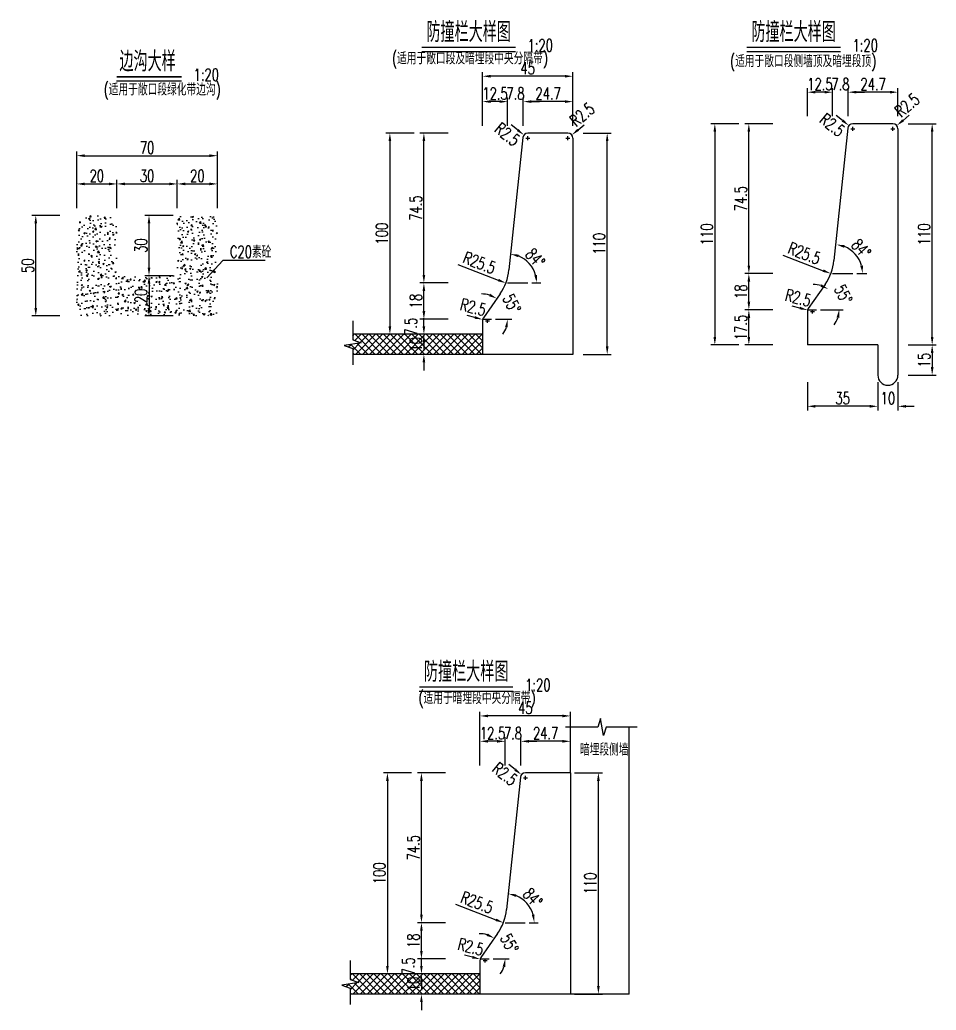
# Model space of a CAD drawing. Header units: millimetres. Extents: x -5615 to 11854, y -4751 to 15404.
# Drawn here: x -5615.2 to -5159.7, y 1249.5 to 1741.8 of the extents above; entities that cross this region are included whole.
import ezdxf
from ezdxf.enums import TextEntityAlignment as Align

# ---------------------------------------------------------------- set-up
doc = ezdxf.new("R2010")
doc.units = ezdxf.units.MM
doc.header["$LTSCALE"] = 0.25
doc.header["$MEASUREMENT"] = 0
for name, color, linetype in [('填充', 8, 'Continuous'), ('文字', 7, 'Continuous'), ('标注', 7, 'Continuous'), ('轮廓线', 1, 'Continuous')]:
    doc.layers.add(name, color=color, linetype=linetype)
doc.styles.get("Standard").update_dxf_attribs({"font": 'simplex1.shx', "width": 0.7, "bigfont": 'hztxt.shx'})
doc.dimstyles.new('20', dxfattribs={"dimscale": 2, "dimtxt": 3, "dimasz": 2, "dimexe": 1, "dimexo": 1, "dimgap": 0.5, "dimtad": 1, "dimdec": 1, "dimdsep": 46, "dimtxsty": 'Standard', "dimcen": 0.5, "dimadec": 0, "dimazin": 0, "dimtfac": 1, "dimtdec": 1, "dimtofl": 0, "dimtmove": 2, "dimatfit": 3, "dimfxl": 0, "dimtolj": 1, "dimtzin": 0, "dimarcsym": 0})

# ---------------------------------------------------------------- blocks, each defined once
blk = doc.blocks.new('*D164')
at = {"layer": '标注', "color": 0, "lineweight": -2}
for p, q in [((-5339.49, 1367.51), (-5325.63, 1367.51)), ((-5327.63, 1261.51), (-5327.63, 1363.51)), ((-5339.49, 1257.51), (-5325.63, 1257.51))]:
    blk.add_line(p, q, dxfattribs=at)
at = {"layer": '标注', "color": 0}
for points in [[(-5328.3, 1363.51), (-5326.96, 1363.51), (-5327.63, 1367.51)], [(-5328.3, 1261.51), (-5326.96, 1261.51), (-5327.63, 1257.51)]]:
    blk.add_solid(points, dxfattribs=at)
at = {"layer": '标注', "color": 0, "insert": (-5331.63, 1312.51), "char_height": 6, "attachment_point": 5, "rotation": 90}
blk.add_mtext('\\A1;110', dxfattribs=at)
blk = doc.blocks.new('*D165')
at = {"layer": '标注', "color": 0, "lineweight": -2}
for p, q in [((-5366.19, 1371.17), (-5366.19, 1385.17)), ((-5341.49, 1371.17), (-5341.49, 1385.17)), ((-5345.49, 1383.17), (-5362.19, 1383.17))]:
    blk.add_line(p, q, dxfattribs=at)
at = {"layer": '标注', "color": 0}
for points in [[(-5362.19, 1383.83), (-5362.19, 1382.5), (-5366.19, 1383.17)], [(-5345.49, 1383.83), (-5345.49, 1382.5), (-5341.49, 1383.17)]]:
    blk.add_solid(points, dxfattribs=at)
at = {"layer": '标注', "color": 0, "insert": (-5353.84, 1387.17), "char_height": 6, "attachment_point": 5}
blk.add_mtext('\\A1;24.7', dxfattribs=at)
blk = doc.blocks.new('*D166')
at = {"layer": '标注', "color": 0, "lineweight": -2}
for p, q in [((-5373.99, 1371.17), (-5373.99, 1385.17)), ((-5366.19, 1371.17), (-5366.19, 1385.17)), ((-5377.99, 1383.17), (-5381.99, 1383.17)), ((-5362.19, 1383.17), (-5358.19, 1383.17))]:
    blk.add_line(p, q, dxfattribs=at)
at = {"layer": '标注', "color": 0}
for points in [[(-5377.99, 1383.83), (-5377.99, 1382.5), (-5373.99, 1383.17)], [(-5362.19, 1383.83), (-5362.19, 1382.5), (-5366.19, 1383.17)]]:
    blk.add_solid(points, dxfattribs=at)
at = {"layer": '标注', "color": 0, "insert": (-5370.09, 1387.17), "char_height": 6, "attachment_point": 5}
blk.add_mtext('\\A1;7.8', dxfattribs=at)
blk = doc.blocks.new('*D167')
at = {"layer": '标注', "color": 0, "lineweight": -2}
for p, q in [((-5386.49, 1371.17), (-5386.49, 1385.17)), ((-5373.99, 1371.17), (-5373.99, 1385.17)), ((-5377.99, 1383.17), (-5382.49, 1383.17))]:
    blk.add_line(p, q, dxfattribs=at)
at = {"layer": '标注', "color": 0}
for points in [[(-5382.49, 1383.83), (-5382.49, 1382.5), (-5386.49, 1383.17)], [(-5377.99, 1383.83), (-5377.99, 1382.5), (-5373.99, 1383.17)]]:
    blk.add_solid(points, dxfattribs=at)
at = {"layer": '标注', "color": 0, "insert": (-5380.24, 1387.17), "char_height": 6, "attachment_point": 5}
blk.add_mtext('\\A1;12.5', dxfattribs=at)
blk = doc.blocks.new('*D168')
at = {"layer": '标注', "color": 0, "lineweight": -2}
for p, q in [((-5386.49, 1383.77), (-5386.49, 1397.77)), ((-5345.49, 1395.77), (-5382.49, 1395.77)), ((-5341.49, 1383.77), (-5341.49, 1397.77))]:
    blk.add_line(p, q, dxfattribs=at)
at = {"layer": '标注', "color": 0}
for points in [[(-5382.49, 1396.43), (-5382.49, 1395.1), (-5386.49, 1395.77)], [(-5345.49, 1396.43), (-5345.49, 1395.1), (-5341.49, 1395.77)]]:
    blk.add_solid(points, dxfattribs=at)
at = {"layer": '标注', "color": 0, "insert": (-5363.99, 1399.77), "char_height": 6, "attachment_point": 5}
blk.add_mtext('\\A1;45', dxfattribs=at)
blk = doc.blocks.new('*D169')
at = {"layer": '标注', "color": 0, "lineweight": -2}
for p, q in [((-5369.01, 1369.07), (-5372.14, 1371.57)), ((-5364.94, 1365.01), (-5362.94, 1365.01)), ((-5363.94, 1364.01), (-5363.94, 1366.01))]:
    blk.add_line(p, q, dxfattribs=at)
at = {"layer": '标注', "color": 0}
blk.add_solid([(-5368.6, 1369.59), (-5369.43, 1368.55), (-5365.89, 1366.57)], dxfattribs=at)
at = {"layer": '标注', "color": 0, "insert": (-5374.15, 1366.91), "char_height": 6, "attachment_point": 5, "rotation": 321.3463}
blk.add_mtext('\\A1;R2.5', dxfattribs=at)
blk = doc.blocks.new('*D170')
at = {"layer": '标注', "color": 0, "lineweight": -2}
blk.add_line((-5398.67, 1302.17), (-5378.61, 1294.44), dxfattribs=at)
at = {"layer": '标注', "color": 0}
blk.add_solid([(-5378.37, 1295.06), (-5378.85, 1293.82), (-5374.87, 1293)], dxfattribs=at)
at = {"layer": '标注', "color": 0, "insert": (-5387.97, 1303.05), "char_height": 6, "attachment_point": 5, "rotation": 338.9216}
blk.add_mtext('\\A1;R25.5', dxfattribs=at)
blk = doc.blocks.new('*D171')
at = {"layer": '标注', "color": 0, "lineweight": -2}
for p, q in [((-5390.28, 1275.87), (-5394.15, 1276.88)), ((-5383.99, 1273.22), (-5383.99, 1275.22)), ((-5384.99, 1274.22), (-5382.99, 1274.22))]:
    blk.add_line(p, q, dxfattribs=at)
at = {"layer": '标注', "color": 0}
blk.add_solid([(-5390.11, 1276.51), (-5390.45, 1275.22), (-5386.41, 1274.86)], dxfattribs=at)
at = {"layer": '标注', "color": 0, "insert": (-5391.1, 1281), "char_height": 6, "attachment_point": 5, "rotation": 345.3575}
blk.add_mtext('\\A1;R2.5', dxfattribs=at)
blk = doc.blocks.new('*D172')
at = {"layer": '标注', "color": 0, "lineweight": -2}
blk.add_line((-5379.95, 1275.01), (-5371.95, 1275.01), dxfattribs=at)
for start, end in [(73.5808, 91.9393), (323.2828, 341.6414)]:
    blk.add_arc((-5386.49, 1275.01), 12.54, start, end, dxfattribs=at)
at = {"layer": '标注', "color": 0}
for points in [[(-5382.66, 1287.63), (-5383.23, 1286.43), (-5379.34, 1285.31)], [(-5375.25, 1271.17), (-5373.93, 1270.95), (-5373.95, 1275.01)]]:
    blk.add_solid(points, dxfattribs=at)
at = {"layer": '标注', "color": 0, "insert": (-5371.83, 1282.67), "char_height": 6, "attachment_point": 5, "rotation": 297.6111}
blk.add_mtext('\\A1;55°', dxfattribs=at)
blk = doc.blocks.new('*D173')
at = {"layer": '标注', "color": 0, "lineweight": -2}
blk.add_line((-5361.97, 1293.01), (-5357.49, 1293.01), dxfattribs=at)
blk.add_arc((-5373.99, 1293.01), 14.5, 15.8614, 68.1616, dxfattribs=at)
at = {"layer": '标注', "color": 0}
for points in [[(-5368.76, 1305.82), (-5368.44, 1307.11), (-5372.48, 1307.42)], [(-5359.38, 1297.06), (-5360.71, 1296.88), (-5359.49, 1293.01)]]:
    blk.add_solid(points, dxfattribs=at)
at = {"layer": '标注', "color": 0, "insert": (-5360.25, 1305.39), "char_height": 6, "attachment_point": 5, "rotation": 312.0115}
blk.add_mtext('\\A1;84°', dxfattribs=at)
blk = doc.blocks.new('*D174')
at = {"layer": '标注', "color": 0, "lineweight": -2}
for p, q in [((-5415.6, 1271.51), (-5415.6, 1275.51)), ((-5403.6, 1267.51), (-5417.6, 1267.51)), ((-5403.6, 1257.51), (-5417.6, 1257.51)), ((-5415.6, 1253.51), (-5415.6, 1249.51))]:
    blk.add_line(p, q, dxfattribs=at)
at = {"layer": '标注', "color": 0}
for points in [[(-5416.27, 1271.51), (-5414.94, 1271.51), (-5415.6, 1267.51)], [(-5416.27, 1253.51), (-5414.94, 1253.51), (-5415.6, 1257.51)]]:
    blk.add_solid(points, dxfattribs=at)
at = {"layer": '标注', "color": 0, "insert": (-5419.6, 1262.51), "char_height": 6, "attachment_point": 5, "rotation": 90}
blk.add_mtext('\\A1;10', dxfattribs=at)
blk = doc.blocks.new('*D175')
at = {"layer": '标注', "color": 0, "lineweight": -2}
for p, q in [((-5415.6, 1279.01), (-5415.6, 1283.01)), ((-5403.6, 1275.01), (-5417.6, 1275.01)), ((-5403.6, 1267.51), (-5417.6, 1267.51)), ((-5415.6, 1263.51), (-5415.6, 1259.51))]:
    blk.add_line(p, q, dxfattribs=at)
at = {"layer": '标注', "color": 0}
for points in [[(-5416.27, 1279.01), (-5414.94, 1279.01), (-5415.6, 1275.01)], [(-5416.27, 1263.51), (-5414.94, 1263.51), (-5415.6, 1267.51)]]:
    blk.add_solid(points, dxfattribs=at)
at = {"layer": '标注', "color": 0, "insert": (-5422.1, 1271.26), "char_height": 6, "attachment_point": 5, "rotation": 90}
blk.add_mtext('\\A1;7.5', dxfattribs=at)
blk = doc.blocks.new('*D176')
at = {"layer": '标注', "color": 0, "lineweight": -2}
for p, q in [((-5403.6, 1293.01), (-5417.6, 1293.01)), ((-5415.6, 1279.01), (-5415.6, 1289.01)), ((-5403.6, 1275.01), (-5417.6, 1275.01))]:
    blk.add_line(p, q, dxfattribs=at)
at = {"layer": '标注', "color": 0}
for points in [[(-5416.27, 1289.01), (-5414.94, 1289.01), (-5415.6, 1293.01)], [(-5416.27, 1279.01), (-5414.94, 1279.01), (-5415.6, 1275.01)]]:
    blk.add_solid(points, dxfattribs=at)
at = {"layer": '标注', "color": 0, "insert": (-5419.6, 1284.01), "char_height": 6, "attachment_point": 5, "rotation": 90}
blk.add_mtext('\\A1;18', dxfattribs=at)
blk = doc.blocks.new('*D177')
at = {"layer": '标注', "color": 0, "lineweight": -2}
for p, q in [((-5403.6, 1367.51), (-5417.6, 1367.51)), ((-5415.6, 1297.01), (-5415.6, 1363.51)), ((-5403.6, 1293.01), (-5417.6, 1293.01))]:
    blk.add_line(p, q, dxfattribs=at)
at = {"layer": '标注', "color": 0}
for points in [[(-5416.27, 1363.51), (-5414.94, 1363.51), (-5415.6, 1367.51)], [(-5416.27, 1297.01), (-5414.94, 1297.01), (-5415.6, 1293.01)]]:
    blk.add_solid(points, dxfattribs=at)
at = {"layer": '标注', "color": 0, "insert": (-5419.6, 1330.26), "char_height": 6, "attachment_point": 5, "rotation": 90}
blk.add_mtext('\\A1;74.5', dxfattribs=at)
blk = doc.blocks.new('*D178')
at = {"layer": '标注', "color": 0, "lineweight": -2}
for p, q in [((-5420.5, 1367.51), (-5434.5, 1367.51)), ((-5432.5, 1363.51), (-5432.5, 1271.51)), ((-5420.5, 1267.51), (-5434.5, 1267.51))]:
    blk.add_line(p, q, dxfattribs=at)
at = {"layer": '标注', "color": 0}
for points in [[(-5433.17, 1363.51), (-5431.84, 1363.51), (-5432.5, 1367.51)], [(-5433.17, 1271.51), (-5431.84, 1271.51), (-5432.5, 1267.51)]]:
    blk.add_solid(points, dxfattribs=at)
at = {"layer": '标注', "color": 0, "insert": (-5436.5, 1317.51), "char_height": 6, "attachment_point": 5, "rotation": 90}
blk.add_mtext('\\A1;100', dxfattribs=at)
blk = doc.blocks.new('*D181')
at = {"layer": '标注', "color": 0, "lineweight": -2}
for p, q in [((-5173.71, 1690.15), (-5159.71, 1690.15)), ((-5161.71, 1584.15), (-5161.71, 1686.15)), ((-5173.71, 1580.15), (-5159.71, 1580.15))]:
    blk.add_line(p, q, dxfattribs=at)
at = {"layer": '标注', "color": 0}
for points in [[(-5162.37, 1686.15), (-5161.04, 1686.15), (-5161.71, 1690.15)], [(-5162.37, 1584.15), (-5161.04, 1584.15), (-5161.71, 1580.15)]]:
    blk.add_solid(points, dxfattribs=at)
at = {"layer": '标注', "color": 0, "insert": (-5165.71, 1635.15), "char_height": 6, "attachment_point": 5, "rotation": 90}
blk.add_mtext('\\A1;110', dxfattribs=at)
blk = doc.blocks.new('*D182')
at = {"layer": '标注', "color": 0, "lineweight": -2}
for p, q in [((-5203.42, 1693.81), (-5203.42, 1707.81)), ((-5182.72, 1705.81), (-5199.42, 1705.81)), ((-5178.72, 1693.81), (-5178.72, 1707.81))]:
    blk.add_line(p, q, dxfattribs=at)
at = {"layer": '标注', "color": 0}
for points in [[(-5199.42, 1706.48), (-5199.42, 1705.15), (-5203.42, 1705.81)], [(-5182.72, 1706.48), (-5182.72, 1705.15), (-5178.72, 1705.81)]]:
    blk.add_solid(points, dxfattribs=at)
at = {"layer": '标注', "color": 0, "insert": (-5191.07, 1709.81), "char_height": 6, "attachment_point": 5}
blk.add_mtext('\\A1;24.7', dxfattribs=at)
blk = doc.blocks.new('*D183')
at = {"layer": '标注', "color": 0, "lineweight": -2}
for p, q in [((-5215.22, 1705.81), (-5219.22, 1705.81)), ((-5211.22, 1693.81), (-5211.22, 1707.81)), ((-5203.42, 1693.81), (-5203.42, 1707.81)), ((-5199.42, 1705.81), (-5195.42, 1705.81))]:
    blk.add_line(p, q, dxfattribs=at)
at = {"layer": '标注', "color": 0}
for points in [[(-5215.22, 1706.48), (-5215.22, 1705.15), (-5211.22, 1705.81)], [(-5199.42, 1706.48), (-5199.42, 1705.15), (-5203.42, 1705.81)]]:
    blk.add_solid(points, dxfattribs=at)
at = {"layer": '标注', "color": 0, "insert": (-5207.32, 1709.81), "char_height": 6, "attachment_point": 5}
blk.add_mtext('\\A1;7.8', dxfattribs=at)
blk = doc.blocks.new('*D184')
at = {"layer": '标注', "color": 0, "lineweight": -2}
for p, q in [((-5223.72, 1693.81), (-5223.72, 1707.81)), ((-5215.22, 1705.81), (-5219.72, 1705.81)), ((-5211.22, 1693.81), (-5211.22, 1707.81))]:
    blk.add_line(p, q, dxfattribs=at)
at = {"layer": '标注', "color": 0}
for points in [[(-5219.72, 1706.48), (-5219.72, 1705.15), (-5223.72, 1705.81)], [(-5215.22, 1706.48), (-5215.22, 1705.15), (-5211.22, 1705.81)]]:
    blk.add_solid(points, dxfattribs=at)
at = {"layer": '标注', "color": 0, "insert": (-5217.47, 1709.81), "char_height": 6, "attachment_point": 5}
blk.add_mtext('\\A1;12.5', dxfattribs=at)
blk = doc.blocks.new('*D185')
at = {"layer": '标注', "color": 0, "lineweight": -2}
for p, q in [((-5176.19, 1691.77), (-5173.1, 1694.31)), ((-5181.22, 1686.65), (-5181.22, 1688.65)), ((-5182.22, 1687.65), (-5180.22, 1687.65))]:
    blk.add_line(p, q, dxfattribs=at)
at = {"layer": '标注', "color": 0}
blk.add_solid([(-5176.62, 1692.29), (-5175.77, 1691.26), (-5179.29, 1689.24)], dxfattribs=at)
at = {"layer": '标注', "color": 0, "insert": (-5174.18, 1699.35), "char_height": 6, "attachment_point": 5, "rotation": 39.3316}
blk.add_mtext('\\A1;R2.5', dxfattribs=at)
blk = doc.blocks.new('*D186')
at = {"layer": '标注', "color": 0, "lineweight": -2}
for p, q in [((-5206.25, 1691.71), (-5209.37, 1694.21)), ((-5201.17, 1686.65), (-5201.17, 1688.65)), ((-5202.17, 1687.65), (-5200.17, 1687.65))]:
    blk.add_line(p, q, dxfattribs=at)
at = {"layer": '标注', "color": 0}
blk.add_solid([(-5205.83, 1692.24), (-5206.66, 1691.19), (-5203.12, 1689.22)], dxfattribs=at)
at = {"layer": '标注', "color": 0, "insert": (-5211.38, 1689.56), "char_height": 6, "attachment_point": 5, "rotation": 321.3463}
blk.add_mtext('\\A1;R2.5', dxfattribs=at)
blk = doc.blocks.new('*D187')
at = {"layer": '标注', "color": 0, "lineweight": -2}
blk.add_line((-5235.9, 1624.82), (-5215.84, 1617.09), dxfattribs=at)
at = {"layer": '标注', "color": 0}
blk.add_solid([(-5215.6, 1617.71), (-5216.08, 1616.47), (-5212.11, 1615.65)], dxfattribs=at)
at = {"layer": '标注', "color": 0, "insert": (-5225.2, 1625.7), "char_height": 6, "attachment_point": 5, "rotation": 338.9216}
blk.add_mtext('\\A1;R25.5', dxfattribs=at)
blk = doc.blocks.new('*D188')
at = {"layer": '标注', "color": 0, "lineweight": -2}
for p, q in [((-5227.51, 1598.52), (-5231.38, 1599.53)), ((-5222.22, 1596.87), (-5220.22, 1596.87)), ((-5221.22, 1595.87), (-5221.22, 1597.87))]:
    blk.add_line(p, q, dxfattribs=at)
at = {"layer": '标注', "color": 0}
blk.add_solid([(-5227.34, 1599.16), (-5227.68, 1597.87), (-5223.64, 1597.5)], dxfattribs=at)
at = {"layer": '标注', "color": 0, "insert": (-5228.33, 1603.64), "char_height": 6, "attachment_point": 5, "rotation": 345.3575}
blk.add_mtext('\\A1;R2.5', dxfattribs=at)
blk = doc.blocks.new('*D189')
at = {"layer": '标注', "color": 0, "lineweight": -2}
blk.add_line((-5217.18, 1597.65), (-5205.93, 1597.65), dxfattribs=at)
for start, end in [(73.5808, 91.9393), (323.2828, 341.6414)]:
    blk.add_arc((-5220.47, 1597.65), 12.54, start, end, dxfattribs=at)
at = {"layer": '标注', "color": 0}
for points in [[(-5216.64, 1610.28), (-5217.21, 1609.08), (-5213.32, 1607.95)], [(-5209.23, 1593.81), (-5207.91, 1593.6), (-5207.93, 1597.65)]]:
    blk.add_solid(points, dxfattribs=at)
at = {"layer": '标注', "color": 0, "insert": (-5205.82, 1605.32), "char_height": 6, "attachment_point": 5, "rotation": 297.6111}
blk.add_mtext('\\A1;55°', dxfattribs=at)
blk = doc.blocks.new('*D190')
at = {"layer": '标注', "color": 0, "lineweight": -2}
blk.add_line((-5199.2, 1615.65), (-5194.24, 1615.65), dxfattribs=at)
blk.add_arc((-5210.73, 1615.65), 14.5, 15.8614, 68.1616, dxfattribs=at)
at = {"layer": '标注', "color": 0}
for points in [[(-5205.5, 1628.46), (-5205.18, 1629.76), (-5209.22, 1630.07)], [(-5196.13, 1619.71), (-5197.45, 1619.52), (-5196.24, 1615.65)]]:
    blk.add_solid(points, dxfattribs=at)
at = {"layer": '标注', "color": 0, "insert": (-5196.99, 1628.03), "char_height": 6, "attachment_point": 5, "rotation": 312.0115}
blk.add_mtext('\\A1;84°', dxfattribs=at)
blk = doc.blocks.new('*D191')
at = {"layer": '标注', "color": 0, "lineweight": -2}
for p, q in [((-5240.84, 1597.65), (-5254.84, 1597.65)), ((-5252.84, 1584.15), (-5252.84, 1593.65)), ((-5240.84, 1580.15), (-5254.84, 1580.15))]:
    blk.add_line(p, q, dxfattribs=at)
at = {"layer": '标注', "color": 0}
for points in [[(-5253.5, 1593.65), (-5252.17, 1593.65), (-5252.84, 1597.65)], [(-5253.5, 1584.15), (-5252.17, 1584.15), (-5252.84, 1580.15)]]:
    blk.add_solid(points, dxfattribs=at)
at = {"layer": '标注', "color": 0, "insert": (-5256.84, 1588.9), "char_height": 6, "attachment_point": 5, "rotation": 90}
blk.add_mtext('\\A1;17.5', dxfattribs=at)
blk = doc.blocks.new('*D180')
at = {"layer": '标注', "color": 0, "lineweight": -2}
for p, q in [((-5240.84, 1615.65), (-5254.84, 1615.65)), ((-5252.84, 1601.65), (-5252.84, 1611.65)), ((-5240.84, 1597.65), (-5254.84, 1597.65))]:
    blk.add_line(p, q, dxfattribs=at)
at = {"layer": '标注', "color": 0}
for points in [[(-5253.5, 1611.65), (-5252.17, 1611.65), (-5252.84, 1615.65)], [(-5253.5, 1601.65), (-5252.17, 1601.65), (-5252.84, 1597.65)]]:
    blk.add_solid(points, dxfattribs=at)
at = {"layer": '标注', "color": 0, "insert": (-5256.84, 1606.65), "char_height": 6, "attachment_point": 5, "rotation": 90}
blk.add_mtext('\\A1;18', dxfattribs=at)
blk = doc.blocks.new('*D192')
at = {"layer": '标注', "color": 0, "lineweight": -2}
for p, q in [((-5240.84, 1690.15), (-5254.84, 1690.15)), ((-5252.84, 1619.65), (-5252.84, 1686.15)), ((-5240.84, 1615.65), (-5254.84, 1615.65))]:
    blk.add_line(p, q, dxfattribs=at)
at = {"layer": '标注', "color": 0}
for points in [[(-5253.5, 1686.15), (-5252.17, 1686.15), (-5252.84, 1690.15)], [(-5253.5, 1619.65), (-5252.17, 1619.65), (-5252.84, 1615.65)]]:
    blk.add_solid(points, dxfattribs=at)
at = {"layer": '标注', "color": 0, "insert": (-5256.84, 1652.9), "char_height": 6, "attachment_point": 5, "rotation": 90}
blk.add_mtext('\\A1;74.5', dxfattribs=at)
blk = doc.blocks.new('*D193')
at = {"layer": '标注', "color": 0, "lineweight": -2}
for p, q in [((-5257.74, 1690.15), (-5271.74, 1690.15)), ((-5269.74, 1686.15), (-5269.74, 1584.15)), ((-5257.74, 1580.15), (-5271.74, 1580.15))]:
    blk.add_line(p, q, dxfattribs=at)
at = {"layer": '标注', "color": 0}
for points in [[(-5270.4, 1686.15), (-5269.07, 1686.15), (-5269.74, 1690.15)], [(-5270.4, 1584.15), (-5269.07, 1584.15), (-5269.74, 1580.15)]]:
    blk.add_solid(points, dxfattribs=at)
at = {"layer": '标注', "color": 0, "insert": (-5273.74, 1635.15), "char_height": 6, "attachment_point": 5, "rotation": 90}
blk.add_mtext('\\A1;110', dxfattribs=at)
blk = doc.blocks.new('*D194')
at = {"layer": '标注', "color": 0, "lineweight": -2}
for p, q in [((-5173.71, 1580.15), (-5159.71, 1580.15)), ((-5161.71, 1576.15), (-5161.71, 1569.15)), ((-5173.71, 1565.15), (-5159.71, 1565.15))]:
    blk.add_line(p, q, dxfattribs=at)
at = {"layer": '标注', "color": 0}
for points in [[(-5162.37, 1576.15), (-5161.04, 1576.15), (-5161.71, 1580.15)], [(-5162.37, 1569.15), (-5161.04, 1569.15), (-5161.71, 1565.15)]]:
    blk.add_solid(points, dxfattribs=at)
at = {"layer": '标注', "color": 0, "insert": (-5165.71, 1572.65), "char_height": 6, "attachment_point": 5, "rotation": 90}
blk.add_mtext('\\A1;15', dxfattribs=at)
blk = doc.blocks.new('*D195')
at = {"layer": '标注', "color": 0, "lineweight": -2}
for p, q in [((-5188.72, 1561.67), (-5188.72, 1547.67)), ((-5178.72, 1561.67), (-5178.72, 1547.67)), ((-5192.72, 1549.67), (-5196.72, 1549.67)), ((-5174.72, 1549.67), (-5170.72, 1549.67))]:
    blk.add_line(p, q, dxfattribs=at)
at = {"layer": '标注', "color": 0}
for points in [[(-5192.72, 1550.33), (-5192.72, 1549), (-5188.72, 1549.67)], [(-5174.72, 1550.33), (-5174.72, 1549), (-5178.72, 1549.67)]]:
    blk.add_solid(points, dxfattribs=at)
at = {"layer": '标注', "color": 0, "insert": (-5183.72, 1553.67), "char_height": 6, "attachment_point": 5}
blk.add_mtext('\\A1;10', dxfattribs=at)
blk = doc.blocks.new('*D196')
at = {"layer": '标注', "color": 0, "lineweight": -2}
for p, q in [((-5223.72, 1561.67), (-5223.72, 1547.67)), ((-5188.72, 1561.67), (-5188.72, 1547.67)), ((-5192.72, 1549.67), (-5219.72, 1549.67))]:
    blk.add_line(p, q, dxfattribs=at)
at = {"layer": '标注', "color": 0}
for points in [[(-5219.72, 1550.33), (-5219.72, 1549), (-5223.72, 1549.67)], [(-5192.72, 1550.33), (-5192.72, 1549), (-5188.72, 1549.67)]]:
    blk.add_solid(points, dxfattribs=at)
at = {"layer": '标注', "color": 0, "insert": (-5206.22, 1553.67), "char_height": 6, "attachment_point": 5}
blk.add_mtext('\\A1;35', dxfattribs=at)
blk = doc.blocks.new('*D199')
at = {"layer": '标注', "color": 0, "lineweight": -2}
for p, q in [((-5335.25, 1685.47), (-5321.25, 1685.47)), ((-5323.25, 1579.47), (-5323.25, 1681.47)), ((-5335.25, 1575.47), (-5321.25, 1575.47))]:
    blk.add_line(p, q, dxfattribs=at)
at = {"layer": '标注', "color": 0}
for points in [[(-5323.92, 1681.47), (-5322.58, 1681.47), (-5323.25, 1685.47)], [(-5323.92, 1579.47), (-5322.58, 1579.47), (-5323.25, 1575.47)]]:
    blk.add_solid(points, dxfattribs=at)
at = {"layer": '标注', "color": 0, "insert": (-5327.25, 1630.47), "char_height": 6, "attachment_point": 5, "rotation": 90}
blk.add_mtext('\\A1;110', dxfattribs=at)
blk = doc.blocks.new('*D200')
at = {"layer": '标注', "color": 0, "lineweight": -2}
for p, q in [((-5364.96, 1689.13), (-5364.96, 1703.13)), ((-5344.26, 1701.13), (-5360.96, 1701.13)), ((-5340.26, 1689.13), (-5340.26, 1703.13))]:
    blk.add_line(p, q, dxfattribs=at)
at = {"layer": '标注', "color": 0}
for points in [[(-5360.96, 1701.8), (-5360.96, 1700.47), (-5364.96, 1701.13)], [(-5344.26, 1701.8), (-5344.26, 1700.47), (-5340.26, 1701.13)]]:
    blk.add_solid(points, dxfattribs=at)
at = {"layer": '标注', "color": 0, "insert": (-5352.61, 1705.13), "char_height": 6, "attachment_point": 5}
blk.add_mtext('\\A1;24.7', dxfattribs=at)
blk = doc.blocks.new('*D201')
at = {"layer": '标注', "color": 0, "lineweight": -2}
for p, q in [((-5376.76, 1701.13), (-5380.76, 1701.13)), ((-5372.76, 1689.13), (-5372.76, 1703.13)), ((-5364.96, 1689.13), (-5364.96, 1703.13)), ((-5360.96, 1701.13), (-5356.96, 1701.13))]:
    blk.add_line(p, q, dxfattribs=at)
at = {"layer": '标注', "color": 0}
for points in [[(-5376.76, 1701.8), (-5376.76, 1700.47), (-5372.76, 1701.13)], [(-5360.96, 1701.8), (-5360.96, 1700.47), (-5364.96, 1701.13)]]:
    blk.add_solid(points, dxfattribs=at)
at = {"layer": '标注', "color": 0, "insert": (-5368.86, 1705.13), "char_height": 6, "attachment_point": 5}
blk.add_mtext('\\A1;7.8', dxfattribs=at)
blk = doc.blocks.new('*D202')
at = {"layer": '标注', "color": 0, "lineweight": -2}
for p, q in [((-5385.26, 1689.13), (-5385.26, 1703.13)), ((-5376.76, 1701.13), (-5381.26, 1701.13)), ((-5372.76, 1689.13), (-5372.76, 1703.13))]:
    blk.add_line(p, q, dxfattribs=at)
at = {"layer": '标注', "color": 0}
for points in [[(-5381.26, 1701.8), (-5381.26, 1700.47), (-5385.26, 1701.13)], [(-5376.76, 1701.8), (-5376.76, 1700.47), (-5372.76, 1701.13)]]:
    blk.add_solid(points, dxfattribs=at)
at = {"layer": '标注', "color": 0, "insert": (-5379.01, 1705.13), "char_height": 6, "attachment_point": 5}
blk.add_mtext('\\A1;12.5', dxfattribs=at)
blk = doc.blocks.new('*D197')
at = {"layer": '标注', "color": 0, "lineweight": -2}
for p, q in [((-5385.26, 1701.73), (-5385.26, 1715.73)), ((-5344.26, 1713.73), (-5381.26, 1713.73)), ((-5340.26, 1701.73), (-5340.26, 1715.73))]:
    blk.add_line(p, q, dxfattribs=at)
at = {"layer": '标注', "color": 0}
for points in [[(-5381.26, 1714.4), (-5381.26, 1713.07), (-5385.26, 1713.73)], [(-5344.26, 1714.4), (-5344.26, 1713.07), (-5340.26, 1713.73)]]:
    blk.add_solid(points, dxfattribs=at)
at = {"layer": '标注', "color": 0, "insert": (-5362.76, 1717.73), "char_height": 6, "attachment_point": 5}
blk.add_mtext('\\A1;45', dxfattribs=at)
blk = doc.blocks.new('*D203')
at = {"layer": '标注', "color": 0, "lineweight": -2}
for p, q in [((-5337.74, 1687.09), (-5334.64, 1689.63)), ((-5342.76, 1681.97), (-5342.76, 1683.97)), ((-5343.76, 1682.97), (-5341.76, 1682.97))]:
    blk.add_line(p, q, dxfattribs=at)
at = {"layer": '标注', "color": 0}
blk.add_solid([(-5338.16, 1687.61), (-5337.31, 1686.58), (-5340.83, 1684.56)], dxfattribs=at)
at = {"layer": '标注', "color": 0, "insert": (-5335.73, 1694.66), "char_height": 6, "attachment_point": 5, "rotation": 39.3316}
blk.add_mtext('\\A1;R2.5', dxfattribs=at)
blk = doc.blocks.new('*D204')
at = {"layer": '标注', "color": 0, "lineweight": -2}
for p, q in [((-5367.79, 1687.03), (-5370.91, 1689.53)), ((-5362.71, 1681.97), (-5362.71, 1683.97)), ((-5363.71, 1682.97), (-5361.71, 1682.97))]:
    blk.add_line(p, q, dxfattribs=at)
at = {"layer": '标注', "color": 0}
blk.add_solid([(-5367.37, 1687.55), (-5368.21, 1686.51), (-5364.67, 1684.53)], dxfattribs=at)
at = {"layer": '标注', "color": 0, "insert": (-5372.93, 1684.88), "char_height": 6, "attachment_point": 5, "rotation": 321.3463}
blk.add_mtext('\\A1;R2.5', dxfattribs=at)
blk = doc.blocks.new('*D205')
at = {"layer": '标注', "color": 0, "lineweight": -2}
blk.add_line((-5397.44, 1620.14), (-5377.38, 1612.41), dxfattribs=at)
at = {"layer": '标注', "color": 0}
blk.add_solid([(-5377.14, 1613.03), (-5377.62, 1611.79), (-5373.65, 1610.97)], dxfattribs=at)
at = {"layer": '标注', "color": 0, "insert": (-5386.74, 1621.02), "char_height": 6, "attachment_point": 5, "rotation": 338.9216}
blk.add_mtext('\\A1;R25.5', dxfattribs=at)
blk = doc.blocks.new('*D206')
at = {"layer": '标注', "color": 0, "lineweight": -2}
for p, q in [((-5389.05, 1593.83), (-5392.92, 1594.84)), ((-5383.76, 1592.19), (-5381.76, 1592.19)), ((-5382.76, 1591.19), (-5382.76, 1593.19))]:
    blk.add_line(p, q, dxfattribs=at)
at = {"layer": '标注', "color": 0}
blk.add_solid([(-5388.88, 1594.48), (-5389.22, 1593.19), (-5385.18, 1592.82)], dxfattribs=at)
at = {"layer": '标注', "color": 0, "insert": (-5389.88, 1598.96), "char_height": 6, "attachment_point": 5, "rotation": 345.3575}
blk.add_mtext('\\A1;R2.5', dxfattribs=at)
blk = doc.blocks.new('*D207')
at = {"layer": '标注', "color": 0, "lineweight": -2}
blk.add_line((-5378.73, 1592.97), (-5370.73, 1592.97), dxfattribs=at)
for start, end in [(73.5808, 91.9393), (323.2828, 341.6414)]:
    blk.add_arc((-5385.26, 1592.97), 12.54, start, end, dxfattribs=at)
at = {"layer": '标注', "color": 0}
for points in [[(-5381.43, 1605.6), (-5382.01, 1604.4), (-5378.11, 1603.27)], [(-5374.02, 1589.13), (-5372.71, 1588.92), (-5372.73, 1592.97)]]:
    blk.add_solid(points, dxfattribs=at)
at = {"layer": '标注', "color": 0, "insert": (-5370.61, 1600.64), "char_height": 6, "attachment_point": 5, "rotation": 297.6111}
blk.add_mtext('\\A1;55°', dxfattribs=at)
blk = doc.blocks.new('*D208')
at = {"layer": '标注', "color": 0, "lineweight": -2}
blk.add_line((-5360.75, 1610.97), (-5356.27, 1610.97), dxfattribs=at)
blk.add_arc((-5372.76, 1610.97), 14.5, 15.8614, 68.1616, dxfattribs=at)
at = {"layer": '标注', "color": 0}
for points in [[(-5367.53, 1623.78), (-5367.21, 1625.08), (-5371.26, 1625.39)], [(-5358.16, 1615.03), (-5359.48, 1614.84), (-5358.27, 1610.97)]]:
    blk.add_solid(points, dxfattribs=at)
at = {"layer": '标注', "color": 0, "insert": (-5359.02, 1623.35), "char_height": 6, "attachment_point": 5, "rotation": 312.0115}
blk.add_mtext('\\A1;84°', dxfattribs=at)
blk = doc.blocks.new('*D209')
at = {"layer": '标注', "color": 0, "lineweight": -2}
for p, q in [((-5414.38, 1589.47), (-5414.38, 1593.47)), ((-5402.38, 1585.47), (-5416.38, 1585.47)), ((-5402.38, 1575.47), (-5416.38, 1575.47)), ((-5414.38, 1571.47), (-5414.38, 1567.47))]:
    blk.add_line(p, q, dxfattribs=at)
at = {"layer": '标注', "color": 0}
for points in [[(-5415.05, 1589.47), (-5413.71, 1589.47), (-5414.38, 1585.47)], [(-5415.05, 1571.47), (-5413.71, 1571.47), (-5414.38, 1575.47)]]:
    blk.add_solid(points, dxfattribs=at)
at = {"layer": '标注', "color": 0, "insert": (-5418.38, 1580.47), "char_height": 6, "attachment_point": 5, "rotation": 90}
blk.add_mtext('\\A1;10', dxfattribs=at)
blk = doc.blocks.new('*D210')
at = {"layer": '标注', "color": 0, "lineweight": -2}
for p, q in [((-5414.38, 1596.97), (-5414.38, 1600.97)), ((-5402.38, 1592.97), (-5416.38, 1592.97)), ((-5402.38, 1585.47), (-5416.38, 1585.47)), ((-5414.38, 1581.47), (-5414.38, 1577.47))]:
    blk.add_line(p, q, dxfattribs=at)
at = {"layer": '标注', "color": 0}
for points in [[(-5415.05, 1596.97), (-5413.71, 1596.97), (-5414.38, 1592.97)], [(-5415.05, 1581.47), (-5413.71, 1581.47), (-5414.38, 1585.47)]]:
    blk.add_solid(points, dxfattribs=at)
at = {"layer": '标注', "color": 0, "insert": (-5420.88, 1589.22), "char_height": 6, "attachment_point": 5, "rotation": 90}
blk.add_mtext('\\A1;7.5', dxfattribs=at)
blk = doc.blocks.new('*D198')
at = {"layer": '标注', "color": 0, "lineweight": -2}
for p, q in [((-5402.38, 1610.97), (-5416.38, 1610.97)), ((-5414.38, 1596.97), (-5414.38, 1606.97)), ((-5402.38, 1592.97), (-5416.38, 1592.97))]:
    blk.add_line(p, q, dxfattribs=at)
at = {"layer": '标注', "color": 0}
for points in [[(-5415.05, 1606.97), (-5413.71, 1606.97), (-5414.38, 1610.97)], [(-5415.05, 1596.97), (-5413.71, 1596.97), (-5414.38, 1592.97)]]:
    blk.add_solid(points, dxfattribs=at)
at = {"layer": '标注', "color": 0, "insert": (-5418.38, 1601.97), "char_height": 6, "attachment_point": 5, "rotation": 90}
blk.add_mtext('\\A1;18', dxfattribs=at)
blk = doc.blocks.new('*D211')
at = {"layer": '标注', "color": 0, "lineweight": -2}
for p, q in [((-5402.38, 1685.47), (-5416.38, 1685.47)), ((-5414.38, 1614.97), (-5414.38, 1681.47)), ((-5402.38, 1610.97), (-5416.38, 1610.97))]:
    blk.add_line(p, q, dxfattribs=at)
at = {"layer": '标注', "color": 0}
for points in [[(-5415.05, 1681.47), (-5413.71, 1681.47), (-5414.38, 1685.47)], [(-5415.05, 1614.97), (-5413.71, 1614.97), (-5414.38, 1610.97)]]:
    blk.add_solid(points, dxfattribs=at)
at = {"layer": '标注', "color": 0, "insert": (-5418.38, 1648.22), "char_height": 6, "attachment_point": 5, "rotation": 90}
blk.add_mtext('\\A1;74.5', dxfattribs=at)
blk = doc.blocks.new('*D212')
at = {"layer": '标注', "color": 0, "lineweight": -2}
for p, q in [((-5419.28, 1685.47), (-5433.28, 1685.47)), ((-5431.28, 1681.47), (-5431.28, 1589.47)), ((-5419.28, 1585.47), (-5433.28, 1585.47))]:
    blk.add_line(p, q, dxfattribs=at)
at = {"layer": '标注', "color": 0}
for points in [[(-5431.95, 1681.47), (-5430.61, 1681.47), (-5431.28, 1685.47)], [(-5431.95, 1589.47), (-5430.61, 1589.47), (-5431.28, 1585.47)]]:
    blk.add_solid(points, dxfattribs=at)
at = {"layer": '标注', "color": 0, "insert": (-5435.28, 1635.47), "char_height": 6, "attachment_point": 5, "rotation": 90}
blk.add_mtext('\\A1;100', dxfattribs=at)
blk = doc.blocks.new('*D309')
at = {"layer": '标注', "color": 0, "lineweight": -2}
for p, q in [((-5595.31, 1644.58), (-5609.31, 1644.58)), ((-5607.31, 1598.58), (-5607.31, 1640.58)), ((-5595.31, 1594.58), (-5609.31, 1594.58))]:
    blk.add_line(p, q, dxfattribs=at)
at = {"layer": '标注', "color": 0}
for points in [[(-5607.98, 1640.58), (-5606.65, 1640.58), (-5607.31, 1644.58)], [(-5607.98, 1598.58), (-5606.65, 1598.58), (-5607.31, 1594.58)]]:
    blk.add_solid(points, dxfattribs=at)
at = {"layer": '标注', "color": 0, "insert": (-5611.31, 1619.58), "char_height": 6, "attachment_point": 5, "rotation": 90}
blk.add_mtext('\\A1;50', dxfattribs=at)
blk = doc.blocks.new('*D310')
at = {"layer": '标注', "color": 0, "lineweight": -2}
for p, q in [((-5586.96, 1648.21), (-5586.96, 1662.21)), ((-5582.96, 1660.21), (-5570.96, 1660.21)), ((-5566.96, 1648.21), (-5566.96, 1662.21))]:
    blk.add_line(p, q, dxfattribs=at)
at = {"layer": '标注', "color": 0}
for points in [[(-5582.96, 1660.88), (-5582.96, 1659.54), (-5586.96, 1660.21)], [(-5570.96, 1660.88), (-5570.96, 1659.54), (-5566.96, 1660.21)]]:
    blk.add_solid(points, dxfattribs=at)
at = {"layer": '标注', "color": 0, "insert": (-5576.96, 1664.21), "char_height": 6, "attachment_point": 5}
blk.add_mtext('\\A1;20', dxfattribs=at)
blk = doc.blocks.new('*D311')
at = {"layer": '标注', "color": 0, "lineweight": -2}
for p, q in [((-5566.96, 1648.21), (-5566.96, 1662.21)), ((-5562.96, 1660.21), (-5540.96, 1660.21)), ((-5536.96, 1648.21), (-5536.96, 1662.21))]:
    blk.add_line(p, q, dxfattribs=at)
at = {"layer": '标注', "color": 0}
for points in [[(-5562.96, 1660.88), (-5562.96, 1659.54), (-5566.96, 1660.21)], [(-5540.96, 1660.88), (-5540.96, 1659.54), (-5536.96, 1660.21)]]:
    blk.add_solid(points, dxfattribs=at)
at = {"layer": '标注', "color": 0, "insert": (-5551.96, 1664.21), "char_height": 6, "attachment_point": 5}
blk.add_mtext('\\A1;30', dxfattribs=at)
blk = doc.blocks.new('*D312')
at = {"layer": '标注', "color": 0, "lineweight": -2}
for p, q in [((-5536.96, 1648.21), (-5536.96, 1662.21)), ((-5532.96, 1660.21), (-5520.96, 1660.21)), ((-5516.96, 1648.21), (-5516.96, 1662.21))]:
    blk.add_line(p, q, dxfattribs=at)
at = {"layer": '标注', "color": 0}
for points in [[(-5532.96, 1660.88), (-5532.96, 1659.54), (-5536.96, 1660.21)], [(-5520.96, 1660.88), (-5520.96, 1659.54), (-5516.96, 1660.21)]]:
    blk.add_solid(points, dxfattribs=at)
at = {"layer": '标注', "color": 0, "insert": (-5526.96, 1664.21), "char_height": 6, "attachment_point": 5}
blk.add_mtext('\\A1;20', dxfattribs=at)
blk = doc.blocks.new('*D313')
at = {"layer": '标注', "color": 0, "lineweight": -2}
for p, q in [((-5539.02, 1644.58), (-5553.02, 1644.58)), ((-5551.02, 1618.58), (-5551.02, 1640.58)), ((-5539.02, 1614.58), (-5553.02, 1614.58))]:
    blk.add_line(p, q, dxfattribs=at)
at = {"layer": '标注', "color": 0}
for points in [[(-5551.69, 1640.58), (-5550.36, 1640.58), (-5551.02, 1644.58)], [(-5551.69, 1618.58), (-5550.36, 1618.58), (-5551.02, 1614.58)]]:
    blk.add_solid(points, dxfattribs=at)
at = {"layer": '标注', "color": 0, "insert": (-5555.02, 1629.58), "char_height": 6, "attachment_point": 5, "rotation": 90}
blk.add_mtext('\\A1;30', dxfattribs=at)
blk = doc.blocks.new('*D314')
at = {"layer": '标注', "color": 0, "lineweight": -2}
for p, q in [((-5539.02, 1614.58), (-5553.02, 1614.58)), ((-5551.02, 1610.58), (-5551.02, 1598.58)), ((-5539.02, 1594.58), (-5553.02, 1594.58))]:
    blk.add_line(p, q, dxfattribs=at)
at = {"layer": '标注', "color": 0}
for points in [[(-5551.69, 1610.58), (-5550.36, 1610.58), (-5551.02, 1614.58)], [(-5551.69, 1598.58), (-5550.36, 1598.58), (-5551.02, 1594.58)]]:
    blk.add_solid(points, dxfattribs=at)
at = {"layer": '标注', "color": 0, "insert": (-5555.02, 1604.58), "char_height": 6, "attachment_point": 5, "rotation": 90}
blk.add_mtext('\\A1;20', dxfattribs=at)
blk = doc.blocks.new('*D315')
at = {"layer": '标注', "color": 0, "lineweight": -2}
for p, q in [((-5586.96, 1662.25), (-5586.96, 1676.25)), ((-5582.96, 1674.25), (-5520.96, 1674.25)), ((-5516.96, 1662.25), (-5516.96, 1676.25))]:
    blk.add_line(p, q, dxfattribs=at)
at = {"layer": '标注', "color": 0}
for points in [[(-5582.96, 1674.92), (-5582.96, 1673.58), (-5586.96, 1674.25)], [(-5520.96, 1674.92), (-5520.96, 1673.58), (-5516.96, 1674.25)]]:
    blk.add_solid(points, dxfattribs=at)
at = {"layer": '标注', "color": 0, "insert": (-5551.96, 1678.25), "char_height": 6, "attachment_point": 5}
blk.add_mtext('\\A1;70', dxfattribs=at)

msp = doc.modelspace()

# ---------------------------------------------------------------- hatches: boundary and pattern name
at = {"layer": '填充'}
h = msp.add_hatch(dxfattribs=at)
h.set_pattern_fill('AR-CONC', color=256, style=0)
h.set_pattern_definition([(50, (11.0564, -14.5965), (7.172602, -0.6275213), [0.75, -8.25]), (355, (11.0564, -14.5965), (-1.387513, 7.521921), [0.6, -6.6]), (100.4514, (11.654, -14.649), (5.785094, 6.8943954), [0.637402, -7.011421]), (46.1842, (11.056, -12.5965), (10.67241, -1.65519), [1.125, -12.375]), (96.6356, (11.946, -12.734), (9.346627, 9.741179), [0.956103, -10.51713]), (351.1842, (11.056, -12.596), (9.34662, 9.741186), [0.9, -9.9]), (21, (12.0564, -13.0965), (5.9690705, -4.026189), [0.75, -8.25]), (326, (12.0564, -13.0965), (2.433153, 7.2515), [0.6, -6.6]), (71.4514, (12.554, -13.432), (8.402226, 3.225305), [0.637402, -7.011421]), (37.5, (11.0564, -14.5965), (0.1215986, 3.3289385), [0, -6.52, 0, -6.7, 0, -6.625]), (7.5, (11.0564, -14.5965), (2.6306954, 3.9441171), [0, -3.82, 0, -6.37, 0, -2.525]), (327.5, (8.8264, -14.5965), (5.3382244, -0.2255487), [0, -2.5, 0, -7.8, 0, -10.35]), (317.5, (7.8264, -14.5965), (5.8318617, 1.00105), [0, -3.25, 0, -5.18, 0, -7.35])])
h.paths.add_polyline_path([(-5516.96, 1644.58), (-5536.96, 1644.58), (-5536.96, 1614.58), (-5566.96, 1614.58), (-5566.96, 1644.58), (-5586.96, 1644.58), (-5586.96, 1594.58), (-5516.96, 1594.58)])
h = msp.add_hatch(dxfattribs=at)
h.set_pattern_fill('ANSI37', color=256, scale=20, style=0)
h.set_pattern_definition([(45, (1.2236, 0), (-1.767767, 1.767767), []), (135, (1.2236, 0), (-1.767767, -1.767767), [])])
h.paths.add_polyline_path([(-5385.26, 1575.47), (-5385.26, 1585.47), (-5449.77, 1585.47), (-5449.77, 1582.69), (-5445.55, 1581.29), (-5453.98, 1579.89), (-5449.77, 1578.49), (-5449.77, 1575.47)])
h.paths.add_polyline_path([(-5422.88, 1576.8), (-5422.88, 1584.14), (-5413.88, 1584.14), (-5413.88, 1576.8)], flags=24)
h = msp.add_hatch(dxfattribs=at)
h.set_pattern_fill('ANSI37', color=256, scale=20, style=0)
h.set_pattern_definition([(45, (0, -317.9658), (-1.767767, 1.767767), []), (135, (0, -317.9658), (-1.767767, -1.767767), [])])
h.paths.add_polyline_path([(-5386.49, 1257.51), (-5386.49, 1267.51), (-5450.99, 1267.51), (-5450.99, 1264.73), (-5446.78, 1263.32), (-5455.2, 1261.93), (-5450.99, 1260.53), (-5450.99, 1257.51)])
h.paths.add_polyline_path([(-5424.1, 1258.84), (-5424.1, 1266.18), (-5415.1, 1266.18), (-5415.1, 1258.84)], flags=24)

# ---------------------------------------------------------------- linework, layer by layer
for p, q in [((-5415.44, 1726.1), (-5368.81, 1726.1)), ((-5253.89, 1726.1), (-5207.27, 1726.1)), ((-5567.11, 1711.5), (-5534.83, 1711.5)), ((-5514.26, 1622.16), (-5522.3, 1613.54)), ((-5493.28, 1622.16), (-5514.26, 1622.16)), ((-5211.22, 1615.65), (-5201.2, 1615.65)), ((-5372.76, 1610.97), (-5362.75, 1610.97)), ((-5223.72, 1597.65), (-5219.18, 1597.65)), ((-5385.26, 1592.97), (-5380.73, 1592.97)), ((-5385.26, 1585.47), (-5449.77, 1585.47)), ((-5340.26, 1575.47), (-5449.77, 1575.47)), ((-5416.66, 1408.14), (-5370.04, 1408.14)), ((-5341.49, 1367.51), (-5341.46, 1390.27)), ((-5312.4, 1257.51), (-5312.37, 1390.27)), ((-5373.99, 1293.01), (-5363.97, 1293.01)), ((-5386.49, 1275.01), (-5381.95, 1275.01)), ((-5386.49, 1267.51), (-5450.99, 1267.51)), ((-5312.4, 1257.51), (-5450.99, 1257.51))]:
    msp.add_line(p, q)
at = {"const_width": 0.8}
for points in [[(-5415.44, 1728.1), (-5368.81, 1728.1)], [(-5253.89, 1728.1), (-5207.27, 1728.1)], [(-5567.11, 1713.5), (-5534.83, 1713.5)], [(-5416.66, 1410.14), (-5370.04, 1410.14)]]:
    msp.add_lwpolyline(points, dxfattribs=at)
for points in [[(-5449.77, 1592.24), (-5449.77, 1582.69), (-5445.55, 1581.29), (-5453.98, 1579.89), (-5449.77, 1578.49), (-5449.77, 1570.32)], [(-5308.42, 1390.27), (-5323.71, 1390.27), (-5325.12, 1386.05), (-5326.51, 1394.48), (-5327.91, 1390.27), (-5343.98, 1390.27)], [(-5450.99, 1274.27), (-5450.99, 1264.73), (-5446.78, 1263.32), (-5455.2, 1261.93), (-5450.99, 1260.53), (-5450.99, 1252.35)]]:
    msp.add_lwpolyline(points)
at = {"layer": '轮廓线'}
for p, q in [((-5181.22, 1690.15), (-5201.17, 1690.15)), ((-5342.76, 1685.47), (-5362.71, 1685.47)), ((-5203.66, 1687.92), (-5210.54, 1622.17)), ((-5178.72, 1687.65), (-5178.72, 1580.15)), ((-5365.2, 1683.23), (-5372.08, 1617.49)), ((-5340.26, 1682.97), (-5340.26, 1575.47)), ((-5214.96, 1610.28), (-5223.27, 1598.3)), ((-5376.5, 1605.6), (-5384.82, 1593.62)), ((-5223.72, 1596.87), (-5223.72, 1580.15)), ((-5385.26, 1592.19), (-5385.26, 1575.47)), ((-5188.72, 1580.15), (-5223.72, 1580.15)), ((-5188.72, 1580.15), (-5188.72, 1565.15)), ((-5178.72, 1580.15), (-5178.72, 1565.15)), ((-5366.42, 1365.27), (-5373.31, 1299.52)), ((-5341.49, 1367.51), (-5363.94, 1367.51)), ((-5341.49, 1367.51), (-5341.49, 1257.51)), ((-5377.72, 1287.63), (-5386.04, 1275.65)), ((-5386.49, 1274.22), (-5386.49, 1257.51))]:
    msp.add_line(p, q, dxfattribs=at)
for centre, radius, start, end in [((-5201.17, 1687.65), 2.5, 90, 174.023), ((-5181.22, 1687.65), 2.5, 0, 90), ((-5362.71, 1682.97), 2.5, 90, 174.023), ((-5342.76, 1682.97), 2.5, 0, 90), ((-5235.9, 1624.82), 25.5, 325.2222, 354.023), ((-5397.44, 1620.14), 25.5, 325.2222, 354.023), ((-5221.22, 1596.87), 2.5, 145.2222, 180), ((-5382.76, 1592.19), 2.5, 145.2222, 180), ((-5183.72, 1565.15), 5, 180, 0), ((-5363.94, 1365.01), 2.5, 90, 174.023), ((-5398.67, 1302.17), 25.5, 325.2222, 354.023), ((-5383.99, 1274.22), 2.5, 145.2222, 180)]:
    msp.add_arc(centre, radius, start, end, dxfattribs=at)

# ---------------------------------------------------------------- texts
at = {"layer": '文字', "width": 0.7}
for s, p in [('防撞栏大样图', (-5392.12, 1736.23)), ('防撞栏大样图', (-5230.58, 1736.23)), ('边沟大样', (-5551.73, 1721.63)), ('防撞栏大样图', (-5393.34, 1418.27))]:
    msp.add_text(s, height=10, dxfattribs=at).set_placement(p, align=Align.MIDDLE)
for s, p in [('1:20', (-5362.81, 1726.1)), ('1:20', (-5201.27, 1726.1)), ('(适用于敞口段及暗埋段中央分隔带)', (-5430.23, 1719.65)), ('(适用于敞口段侧墙顶及暗埋段顶)', (-5262.18, 1718.23)), ('1:20', (-5528.83, 1711.5)), ('(适用于敞口段绿化带边沟)', (-5573.54, 1704.15)), ('C20素砼', (-5510.82, 1623.46)), ('1:20', (-5364.04, 1408.14)), ('(适用于暗埋段中央分隔带)', (-5417.06, 1401.69)), ('暗埋段侧墙', (-5336.79, 1376.06))]:
    msp.add_text(s, height=6, dxfattribs=at).set_placement(p)

# ---------------------------------------------------------------- dimensions: what is measured, and where the dimension line sits
at = {"layer": '标注'}
for base, p1, p2, picture, middle in [((-5385.26, 1713.73), (-5340.26, 1685.47), (-5385.26, 1592.97), '*D197', (-5362.76, 1717.73)), ((-5223.72, 1705.81), (-5211.22, 1615.65), (-5223.72, 1597.65), '*D184', (-5217.47, 1709.81)), ((-5211.22, 1705.81), (-5203.42, 1690.15), (-5211.22, 1615.65), '*D183', (-5207.32, 1709.81)), ((-5203.42, 1705.81), (-5178.72, 1690.15), (-5203.42, 1690.15), '*D182', (-5191.07, 1709.81)), ((-5385.26, 1701.13), (-5372.76, 1610.97), (-5385.26, 1592.97), '*D202', (-5379.01, 1705.13)), ((-5372.76, 1701.13), (-5364.96, 1685.47), (-5372.76, 1610.97), '*D201', (-5368.86, 1705.13)), ((-5364.96, 1701.13), (-5340.26, 1685.47), (-5364.96, 1685.47), '*D200', (-5352.61, 1705.13)), ((-5516.96, 1674.25), (-5586.96, 1644.58), (-5516.96, 1644.58), '*D315', (-5551.96, 1678.25)), ((-5566.96, 1660.21), (-5586.96, 1644.58), (-5566.96, 1644.58), '*D310', (-5576.96, 1664.21)), ((-5536.96, 1660.21), (-5566.96, 1644.58), (-5536.96, 1644.58), '*D311', (-5551.96, 1664.21)), ((-5516.96, 1660.21), (-5536.96, 1644.58), (-5516.96, 1644.58), '*D312', (-5526.96, 1664.21)), ((-5223.72, 1549.67), (-5188.72, 1565.15), (-5223.72, 1580.15), '*D196', (-5206.22, 1553.67)), ((-5188.72, 1549.67), (-5178.72, 1565.15), (-5188.72, 1565.15), '*D195', (-5183.72, 1553.67)), ((-5386.49, 1395.77), (-5341.49, 1367.51), (-5386.49, 1275.01), '*D168', (-5363.99, 1399.77)), ((-5386.49, 1383.17), (-5373.99, 1293.01), (-5386.49, 1275.01), '*D167', (-5380.24, 1387.17)), ((-5373.99, 1383.17), (-5366.19, 1367.51), (-5373.99, 1293.01), '*D166', (-5370.09, 1387.17)), ((-5366.19, 1383.17), (-5341.49, 1367.51), (-5366.19, 1367.51), '*D165', (-5353.84, 1387.17))]:
    dim = msp.add_linear_dim(base=base, p1=p1, p2=p2, dimstyle='20', dxfattribs=at)
    dim.commit()
    dim.dimension.update_dxf_attribs({"geometry": picture, "text_midpoint": middle})
for center, mpoint, picture, middle in [((-5181.22, 1687.65), (-5179.29, 1689.24), '*D185', (-5174.18, 1699.35)), ((-5342.76, 1682.97), (-5340.83, 1684.56), '*D203', (-5335.73, 1694.66)), ((-5201.17, 1687.65), (-5203.12, 1689.22), '*D186', (-5211.38, 1689.56)), ((-5362.71, 1682.97), (-5364.67, 1684.53), '*D204', (-5372.93, 1684.88)), ((-5235.9, 1624.82), (-5212.11, 1615.65), '*D187', (-5225.2, 1625.7)), ((-5397.44, 1620.14), (-5373.65, 1610.97), '*D205', (-5386.74, 1621.02)), ((-5382.76, 1592.19), (-5385.18, 1592.82), '*D206', (-5389.88, 1598.96)), ((-5221.22, 1596.87), (-5223.64, 1597.5), '*D188', (-5228.33, 1603.64)), ((-5363.94, 1365.01), (-5365.89, 1366.57), '*D169', (-5374.15, 1366.91)), ((-5398.67, 1302.17), (-5374.87, 1293), '*D170', (-5387.97, 1303.05)), ((-5383.99, 1274.22), (-5386.41, 1274.86), '*D171', (-5391.1, 1281))]:
    dim = msp.add_radius_dim(center=center, mpoint=mpoint, dimstyle='20', dxfattribs=at)
    dim.commit()
    dim.dimension.update_dxf_attribs({"geometry": picture, "text_midpoint": middle, "dimtype": 164})
for base, p1, p2, picture, middle in [((-5269.74, 1580.15), (-5203.42, 1690.15), (-5223.72, 1580.15), '*D193', (-5273.74, 1635.15)), ((-5252.84, 1690.15), (-5211.22, 1615.65), (-5203.42, 1690.15), '*D192', (-5256.84, 1652.9)), ((-5161.71, 1690.15), (-5188.72, 1580.15), (-5181.22, 1690.15), '*D181', (-5165.71, 1635.15)), ((-5431.28, 1585.47), (-5364.96, 1685.47), (-5385.26, 1585.47), '*D212', (-5435.28, 1635.47)), ((-5414.38, 1685.47), (-5372.76, 1610.97), (-5364.96, 1685.47), '*D211', (-5418.38, 1648.22)), ((-5323.25, 1685.47), (-5340.26, 1575.47), (-5340.26, 1685.47), '*D199', (-5327.25, 1630.47)), ((-5607.31, 1644.58), (-5586.96, 1594.58), (-5586.96, 1644.58), '*D309', (-5611.31, 1619.58)), ((-5551.02, 1644.58), (-5536.96, 1614.58), (-5536.96, 1644.58), '*D313', (-5555.02, 1629.58)), ((-5252.84, 1615.65), (-5223.72, 1597.65), (-5211.22, 1615.65), '*D180', (-5256.84, 1606.65)), ((-5551.02, 1594.58), (-5536.96, 1614.58), (-5516.96, 1594.58), '*D314', (-5555.02, 1604.58)), ((-5414.38, 1610.97), (-5385.26, 1592.97), (-5372.76, 1610.97), '*D198', (-5418.38, 1601.97)), ((-5414.38, 1592.97), (-5385.26, 1585.47), (-5385.26, 1592.97), '*D210', (-5420.88, 1589.22)), ((-5252.84, 1597.65), (-5223.72, 1580.15), (-5223.72, 1597.65), '*D191', (-5256.84, 1588.9)), ((-5414.38, 1585.47), (-5385.26, 1575.47), (-5385.26, 1585.47), '*D209', (-5418.38, 1580.47)), ((-5161.71, 1565.15), (-5178.72, 1580.15), (-5178.72, 1565.15), '*D194', (-5165.71, 1572.65)), ((-5432.5, 1267.51), (-5366.19, 1367.51), (-5386.49, 1267.51), '*D178', (-5436.5, 1317.51)), ((-5415.6, 1367.51), (-5373.99, 1293.01), (-5366.19, 1367.51), '*D177', (-5419.6, 1330.26)), ((-5327.63, 1367.51), (-5341.49, 1257.51), (-5341.49, 1367.51), '*D164', (-5331.63, 1312.51)), ((-5415.6, 1293.01), (-5386.49, 1275.01), (-5373.99, 1293.01), '*D176', (-5419.6, 1284.01)), ((-5415.6, 1275.01), (-5386.49, 1267.51), (-5386.49, 1275.01), '*D175', (-5422.1, 1271.26)), ((-5415.6, 1267.51), (-5386.49, 1257.51), (-5386.49, 1267.51), '*D174', (-5419.6, 1262.51))]:
    dim = msp.add_linear_dim(base=base, p1=p1, p2=p2, angle=90, dimstyle='20', dxfattribs=at)
    dim.commit()
    dim.dimension.update_dxf_attribs({"geometry": picture, "text_midpoint": middle})
for base, line1, line2, picture, middle in [((-5359.97, 1617.78), ((-5372.76, 1610.97), (-5364.96, 1685.47)), ((-5372.76, 1610.97), (-5362.75, 1610.97)), '*D208', (-5359.02, 1623.35)), ((-5197.93, 1622.46), ((-5211.22, 1610.97), (-5203.42, 1685.47)), ((-5211.22, 1615.65), (-5201.2, 1615.65)), '*D190', (-5196.99, 1628.03)), ((-5373.37, 1596.93), ((-5385.26, 1592.97), (-5372.76, 1610.97)), ((-5385.26, 1592.97), (-5380.73, 1592.97)), '*D207', (-5370.61, 1600.64)), ((-5208.57, 1601.61), ((-5223.72, 1592.97), (-5211.22, 1610.97)), ((-5223.72, 1597.65), (-5219.18, 1597.65)), '*D189', (-5205.82, 1605.32)), ((-5361.19, 1299.81), ((-5373.99, 1293.01), (-5366.19, 1367.51)), ((-5373.99, 1293.01), (-5363.97, 1293.01)), '*D173', (-5360.25, 1305.39)), ((-5374.59, 1278.97), ((-5386.49, 1275.01), (-5373.99, 1293.01)), ((-5386.49, 1275.01), (-5381.95, 1275.01)), '*D172', (-5371.83, 1282.67))]:
    dim = msp.add_angular_dim_2l(base=base, line1=line1, line2=line2, dimstyle='20', dxfattribs=at)
    dim.commit()
    dim.dimension.update_dxf_attribs({"geometry": picture, "text_midpoint": middle})

doc.saveas('drawing.dxf')
